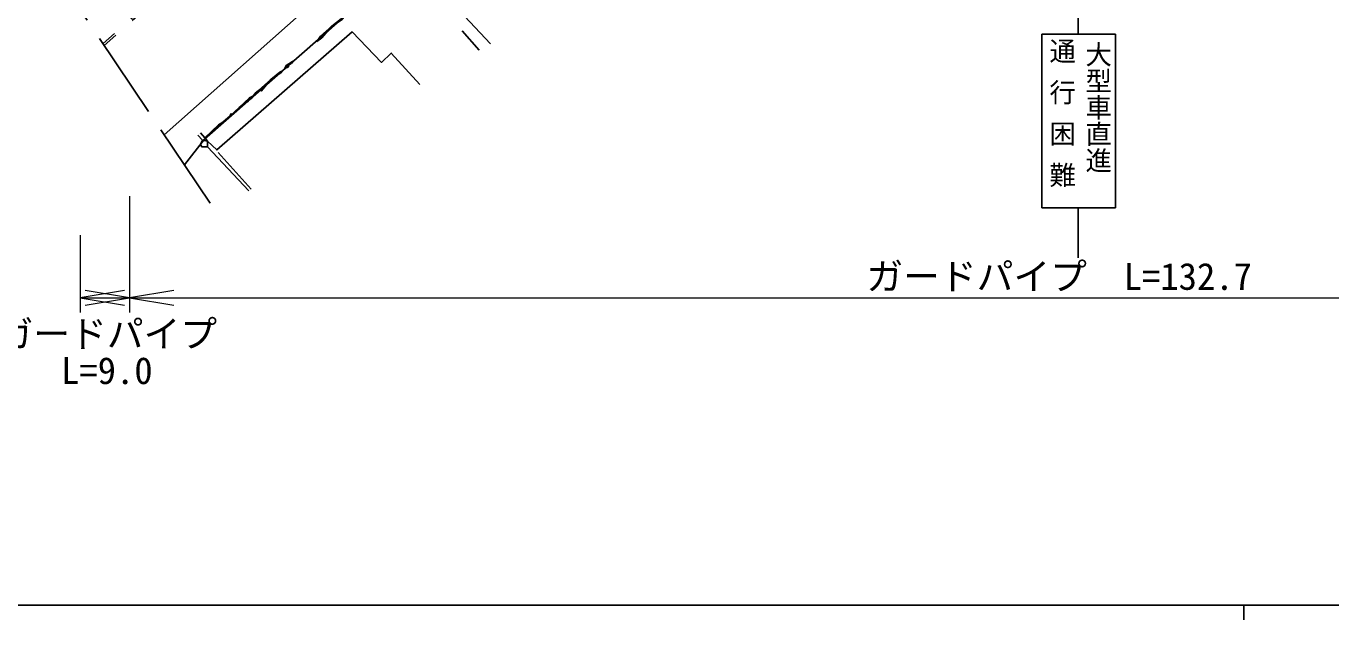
# Model space of a CAD drawing. Units: millimetres, scale not verified. Extents: x 40000 to 680000, y 20000 to 380000.
# Drawn here: x 85141 to 173915, y 204000 to 244366 of the extents above; entities that cross this region are included whole.
import ezdxf
from ezdxf.enums import TextEntityAlignment as Align

# ---------------------------------------------------------------- set-up
doc = ezdxf.new("R2010")
doc.units = ezdxf.units.MM
doc.header["$LTSCALE"] = 1000
doc.linetypes.add('DASHED', pattern=[7.5, 6, -1.5])
for name, color, linetype, lineweight in [('M-BGD', 7, 'Continuous', 25), ('M-STR-HTXT', 7, 'Continuous', 13), ('M-STR-STRC', 7, 'Continuous', 25), ('M-TTL-BAND', 7, 'Continuous', 25)]:
    doc.layers.add(name, color=color, linetype=linetype, lineweight=lineweight)
doc.styles.add('@ＭＳ ゴシック', font='')
doc.styles.add('ＭＳ ゴシック', font='')
doc.styles.get('@ＭＳ ゴシック').set_extended_font_data('@MS Gothic')
doc.styles.get('ＭＳ ゴシック').set_extended_font_data('MS Gothic')

# ---------------------------------------------------------------- blocks, each defined once
blk = doc.blocks.new('open_arrow')
at = {"color": 0, "linetype": 'Continuous', "lineweight": -2}
blk.add_lwpolyline([(7.5, 1.25), (0, 0), (7.5, -1.25)], dxfattribs=at)

msp = doc.modelspace()

# ---------------------------------------------------------------- linework, layer by layer
at = {"layer": 'M-BGD', "linetype": 'DASHED'}
for p, q in [((81775, 255987), (98361, 231281)), ((96769, 248833), (90377, 243175)), ((96854, 248722), (90455, 243058))]:
    msp.add_line(p, q, dxfattribs=at)
at = {"layer": 'M-BGD'}
for p, q in [((114292, 254524), (94545, 236966)), ((97289, 236677), (110701, 248458)), ((114802, 244035), (115968, 242727)), ((97307, 236773), (97002, 237121)), ((98238, 237660), (97307, 236773)), ((95915, 234925), (97289, 236677)), ((98207, 235780), (100455, 233279))]:
    msp.add_line(p, q, dxfattribs=at)
for points in [[(124666, 247423), (124058, 248053), (121457, 245750), (120522, 246930), (126918, 252733), (125132, 254656), (125673, 255211), (123749, 257173), (112891, 247292), (116737, 243159)], [(111934, 240406), (109980, 242538), (109326, 241897), (107317, 243972), (98109, 235955), (97479, 236547), (97488, 236160), (100294, 233174)], [(96826, 236963), (97144, 236612), (97479, 236547), (97307, 236773)]]:
    msp.add_lwpolyline(points, dxfattribs=at)
for points in [[(105950, 244359), (106640, 244813), (106854, 245047), (106667, 245012), (106566, 244863)], [(105258, 243581), (105950, 244359), (105172, 243694), (104919, 243323)], [(102583, 241328), (102746, 241489), (102583, 241328), (102482, 241180), (101792, 240726), (101162, 239960), (100963, 239987), (100737, 239815), (100523, 239580), (100737, 239815), (100963, 239987), (101792, 240726), (102408, 241231)], [(102984, 241598), (103011, 241797), (102836, 241700), (102746, 241489)], [(103011, 241797), (103198, 241833), (103299, 241981)], [(100963, 239987), (101162, 239960), (101792, 240726)], [(101792, 240726), (102482, 241180), (102583, 241328), (102408, 241231)], [(99028, 238262), (99067, 238399), (99204, 238360), (99632, 238829), (99028, 238262), (98526, 237844)], [(100259, 239272), (100348, 239482), (99632, 238829)], [(100348, 239482), (100485, 239444), (100523, 239580)], [(98526, 237844), (99028, 238262), (98526, 237844), (98238, 237660)], [(97479, 236547), (97144, 236612), (97004, 236327), (97102, 236152), (97488, 236160)]]:
    msp.add_lwpolyline(points, close=True, dxfattribs=at)
at = {"layer": 'M-STR-HTXT'}
for p, q in [((92165, 232796), (92165, 224886)), ((92183, 232803), (92183, 224886)), ((88828, 230157), (88828, 224886)), ((88828, 225886), (92165, 225886)), ((92183, 225886), (218264, 225886))]:
    msp.add_line(p, q, dxfattribs=at)
at = {"layer": 'M-STR-STRC'}
for p, q in [((156726, 256982), (156726, 243812)), ((154254, 243812), (159262, 243812)), ((154254, 232007), (154254, 243812)), ((159262, 243812), (159262, 232007)), ((159262, 232007), (154254, 232007)), ((156726, 232007), (156726, 228611))]:
    msp.add_line(p, q, dxfattribs=at)
at = {"layer": 'M-TTL-BAND'}
for p, q in [((40000, 205000), (579000, 205000)), ((168000, 205000), (168000, 204000))]:
    msp.add_line(p, q, dxfattribs=at)

# ---------------------------------------------------------------- block references
at = {"layer": 'M-STR-HTXT', "xscale": 400, "yscale": 400}
for p in [(88828, 225886), (92183, 225886)]:
    msp.add_blockref('open_arrow', p, dxfattribs=at)
at = {"layer": 'M-STR-HTXT', "xscale": 400, "yscale": 400, "rotation": 180}
msp.add_blockref('open_arrow', (92165, 225886), dxfattribs=at)

# ---------------------------------------------------------------- texts
at = {"layer": 'M-STR-HTXT', "style": 'ＭＳ ゴシック'}
for s, p in [('ガードパイプ\u3000L=132.7', (155427, 225886)), ('ガードパイプ', (90634, 221982)), ('L=9.0', (90634, 219482))]:
    msp.add_text(s, height=1833, dxfattribs=at).set_placement(p, align=Align.BOTTOM_CENTER)
at = {"layer": 'M-STR-STRC', "style": '@ＭＳ ゴシック'}
msp.add_text('大型車直進', height=1320, rotation=270, dxfattribs=at).set_placement((158751, 243350), align=Align.TOP_LEFT)
at = {"layer": 'M-STR-STRC', "insert": (154811, 237963), "char_height": 1320, "attachment_point": 8, "rotation": 270, "style": '@ＭＳ ゴシック'}
msp.add_mtext('\\T1.56;通行困難', dxfattribs=at)

doc.saveas('drawing.dxf')
